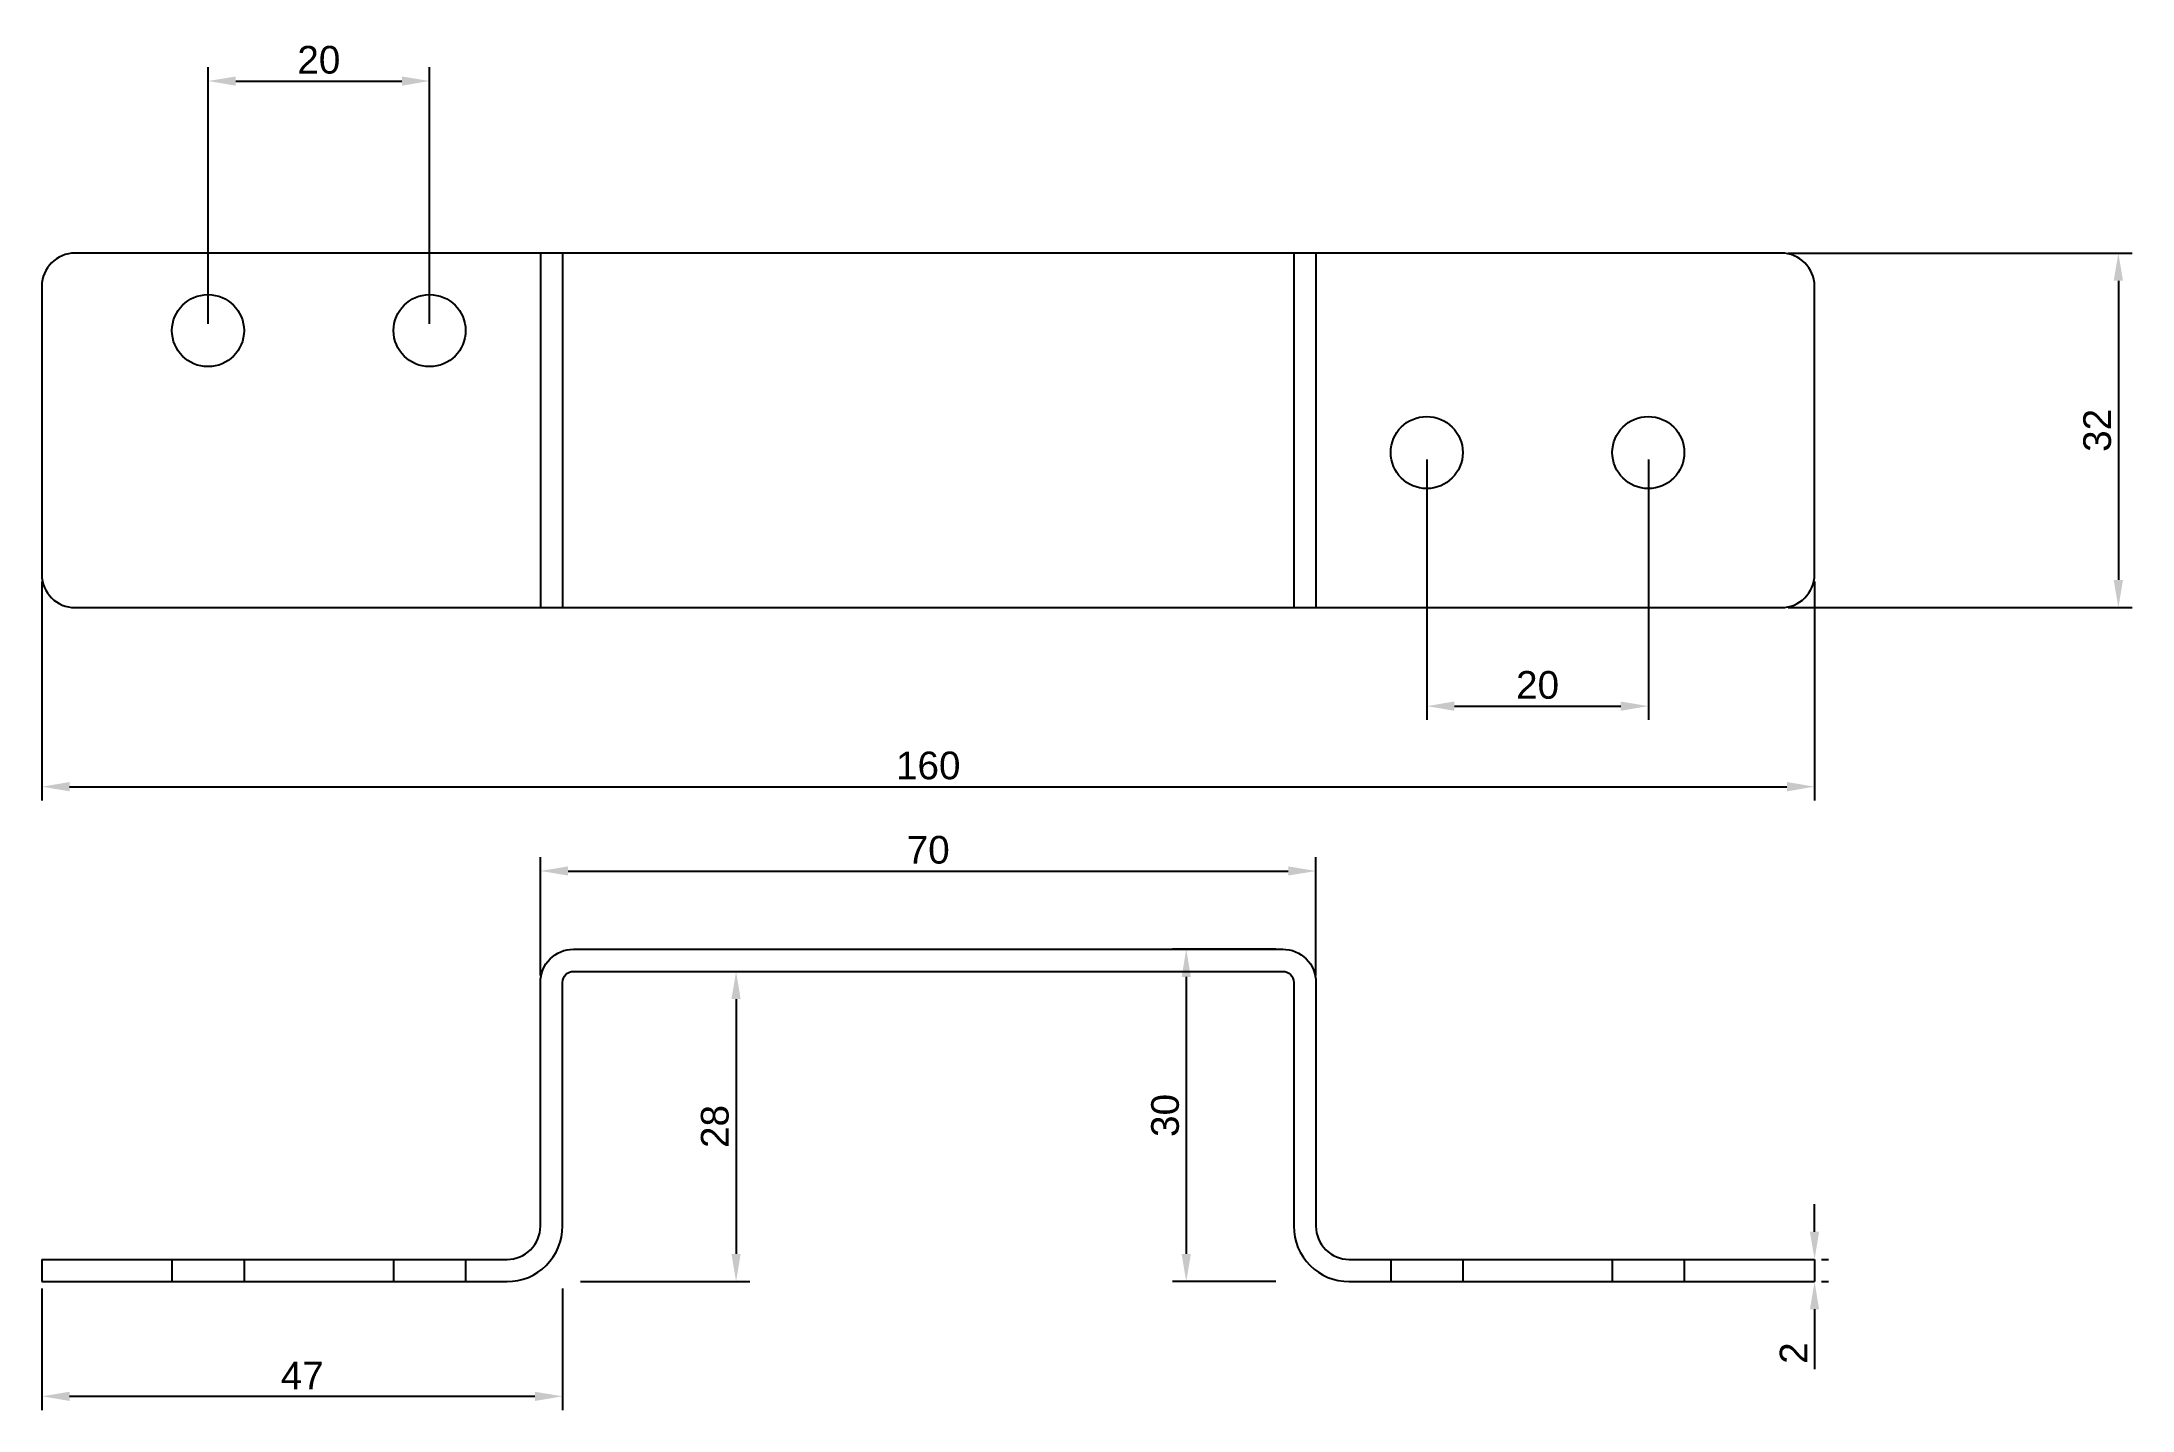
# Model space of a CAD drawing. Header units: millimetres. Extents: x 1894 to 2083, y 2018 to 2142.
import ezdxf

# ---------------------------------------------------------------- set-up
doc = ezdxf.new("R2010")
doc.units = ezdxf.units.MM
doc.linetypes.add('DASHED2', pattern=[9.525, 6.35, -3.175])
doc.styles.get("Standard").update_dxf_attribs({"font": 'arial.ttf'})
doc.dimstyles.new('ISO-25', dxfattribs={"dimtxt": 2.5, "dimasz": 2.5, "dimexe": 1.25, "dimexo": 0.625, "dimtad": 1, "dimtxsty": 'Standard', "dimcen": 2.5, "dimadec": 0, "dimazin": 0, "dimtfac": 1, "dimtmove": 0, "dimatfit": 3, "dimfxl": 0, "dimarcsym": 0})

# ---------------------------------------------------------------- blocks, each defined once
blk = doc.blocks.new('*D1')
at = {"color": 0, "lineweight": -2, "transparency": 16777216}
for p, q in [((1894.47, 2093), (1894.47, 2073.22)), ((2054.47, 2093), (2054.47, 2073.22)), ((1896.97, 2074.47), (2051.97, 2074.47))]:
    blk.add_line(p, q, dxfattribs=at)
at = {"color": 0, "transparency": 16777216}
for points in [[(1896.97, 2074.89), (1896.97, 2074.05), (1894.47, 2074.47)], [(2051.97, 2074.89), (2051.97, 2074.05), (2054.47, 2074.47)]]:
    blk.add_solid(points, dxfattribs=at)
at = {"layer": 'Defpoints', "color": 0, "transparency": 16777216}
for p in [(1894.47, 2093.63), (2054.47, 2093.63), (2054.47, 2074.47)]:
    blk.add_point(p, dxfattribs=at)
at = {"color": 0, "transparency": 16777216, "insert": (1974.47, 2076.37), "char_height": 2.5, "attachment_point": 5}
blk.add_mtext('160', dxfattribs=at)
blk = doc.blocks.new('*D2')
at = {"color": 0, "lineweight": -2, "transparency": 16777216}
for p, q in [((2052.09, 2122.63), (2083.14, 2122.63)), ((2081.89, 2120.13), (2081.89, 2093.13)), ((2052.09, 2090.63), (2083.14, 2090.63))]:
    blk.add_line(p, q, dxfattribs=at)
at = {"color": 0, "transparency": 16777216}
for points in [[(2081.47, 2120.13), (2082.31, 2120.13), (2081.89, 2122.63)], [(2081.47, 2093.13), (2082.31, 2093.13), (2081.89, 2090.63)]]:
    blk.add_solid(points, dxfattribs=at)
at = {"layer": 'Defpoints', "color": 0, "transparency": 16777216}
for p in [(2051.47, 2122.63), (2051.47, 2090.63), (2081.89, 2090.63)]:
    blk.add_point(p, dxfattribs=at)
at = {"color": 0, "transparency": 16777216, "insert": (2079.99, 2106.63), "char_height": 2.5, "attachment_point": 5, "rotation": 90}
blk.add_mtext('32', dxfattribs=at)
blk = doc.blocks.new('*D3')
at = {"color": 0, "lineweight": -2, "transparency": 16777216}
for p, q in [((1939.47, 2057.43), (1939.47, 2068.11)), ((2009.47, 2057.43), (2009.47, 2068.11)), ((1941.97, 2066.86), (2006.97, 2066.86))]:
    blk.add_line(p, q, dxfattribs=at)
at = {"color": 0, "transparency": 16777216}
for points in [[(1941.97, 2067.28), (1941.97, 2066.45), (1939.47, 2066.86)], [(2006.97, 2067.28), (2006.97, 2066.45), (2009.47, 2066.86)]]:
    blk.add_solid(points, dxfattribs=at)
at = {"layer": 'Defpoints', "color": 0, "transparency": 16777216}
for p in [(2009.47, 2066.86), (1939.47, 2056.8), (2009.47, 2056.8)]:
    blk.add_point(p, dxfattribs=at)
at = {"color": 0, "transparency": 16777216, "insert": (1974.47, 2068.76), "char_height": 2.5, "attachment_point": 5}
blk.add_mtext('70', dxfattribs=at)
blk = doc.blocks.new('*D4')
at = {"color": 0, "lineweight": -2, "transparency": 16777216}
for p, q in [((1894.47, 2029.18), (1894.47, 2018.2)), ((1941.47, 2029.18), (1941.47, 2018.2)), ((1896.97, 2019.45), (1938.97, 2019.45))]:
    blk.add_line(p, q, dxfattribs=at)
at = {"color": 0, "transparency": 16777216}
for points in [[(1896.97, 2019.86), (1896.97, 2019.03), (1894.47, 2019.45)], [(1938.97, 2019.86), (1938.97, 2019.03), (1941.47, 2019.45)]]:
    blk.add_solid(points, dxfattribs=at)
at = {"layer": 'Defpoints', "color": 0, "transparency": 16777216}
for p in [(1894.47, 2029.8), (1941.47, 2029.8), (1941.47, 2019.45)]:
    blk.add_point(p, dxfattribs=at)
at = {"color": 0, "transparency": 16777216, "insert": (1917.97, 2021.32), "char_height": 2.5, "attachment_point": 5}
blk.add_mtext('47', dxfattribs=at)
blk = doc.blocks.new('*D5')
at = {"color": 0, "lineweight": -2, "transparency": 16777216}
for p, q in [((2005.84, 2059.8), (1996.51, 2059.8)), ((1997.76, 2057.3), (1997.76, 2032.3)), ((2005.84, 2029.8), (1996.51, 2029.8))]:
    blk.add_line(p, q, dxfattribs=at)
at = {"color": 0, "transparency": 16777216}
for points in [[(1997.34, 2057.3), (1998.18, 2057.3), (1997.76, 2059.8)], [(1997.34, 2032.3), (1998.18, 2032.3), (1997.76, 2029.8)]]:
    blk.add_solid(points, dxfattribs=at)
at = {"layer": 'Defpoints', "color": 0, "transparency": 16777216}
for p in [(2006.47, 2059.8), (1997.76, 2029.8), (2006.47, 2029.8)]:
    blk.add_point(p, dxfattribs=at)
at = {"color": 0, "transparency": 16777216, "insert": (1995.86, 2044.8), "char_height": 2.5, "attachment_point": 5, "rotation": 90}
blk.add_mtext('30', dxfattribs=at)
blk = doc.blocks.new('*D6')
at = {"color": 0, "lineweight": -2, "transparency": 16777216}
for p, q in [((1943.09, 2057.8), (1958.38, 2057.8)), ((1957.13, 2055.3), (1957.13, 2032.3)), ((1943.09, 2029.8), (1958.38, 2029.8))]:
    blk.add_line(p, q, dxfattribs=at)
at = {"color": 0, "transparency": 16777216}
for points in [[(1956.71, 2055.3), (1957.54, 2055.3), (1957.13, 2057.8)], [(1956.71, 2032.3), (1957.54, 2032.3), (1957.13, 2029.8)]]:
    blk.add_solid(points, dxfattribs=at)
at = {"layer": 'Defpoints', "color": 0, "transparency": 16777216}
for p in [(1942.47, 2057.8), (1942.47, 2029.8), (1957.13, 2029.8)]:
    blk.add_point(p, dxfattribs=at)
at = {"color": 0, "transparency": 16777216, "insert": (1955.22, 2043.8), "char_height": 2.5, "attachment_point": 5, "rotation": 90}
blk.add_mtext('28', dxfattribs=at)
blk = doc.blocks.new('*D7')
at = {"color": 0, "lineweight": -2, "transparency": 16777216}
for p, q in [((1909.47, 2116.25), (1909.47, 2139.41)), ((1911.97, 2138.16), (1926.97, 2138.16)), ((1929.47, 2116.25), (1929.47, 2139.41))]:
    blk.add_line(p, q, dxfattribs=at)
at = {"color": 0, "transparency": 16777216}
for points in [[(1911.97, 2138.57), (1911.97, 2137.74), (1909.47, 2138.16)], [(1926.97, 2138.57), (1926.97, 2137.74), (1929.47, 2138.16)]]:
    blk.add_solid(points, dxfattribs=at)
at = {"layer": 'Defpoints', "color": 0, "transparency": 16777216}
for p in [(1929.47, 2138.16), (1909.47, 2115.63), (1929.47, 2115.63)]:
    blk.add_point(p, dxfattribs=at)
at = {"color": 0, "transparency": 16777216, "insert": (1919.47, 2140.06), "char_height": 2.5, "attachment_point": 5}
blk.add_mtext('20', dxfattribs=at)
blk = doc.blocks.new('*D8')
at = {"color": 0, "lineweight": -2, "transparency": 16777216}
for p, q in [((2019.47, 2104), (2019.47, 2080.49)), ((2039.47, 2104), (2039.47, 2080.49)), ((2021.97, 2081.74), (2036.97, 2081.74))]:
    blk.add_line(p, q, dxfattribs=at)
at = {"color": 0, "transparency": 16777216}
for points in [[(2021.97, 2082.16), (2021.97, 2081.32), (2019.47, 2081.74)], [(2036.97, 2082.16), (2036.97, 2081.32), (2039.47, 2081.74)]]:
    blk.add_solid(points, dxfattribs=at)
at = {"layer": 'Defpoints', "color": 0, "transparency": 16777216}
for p in [(2019.47, 2104.63), (2039.47, 2104.63), (2039.47, 2081.74)]:
    blk.add_point(p, dxfattribs=at)
at = {"color": 0, "transparency": 16777216, "insert": (2029.47, 2083.64), "char_height": 2.5, "attachment_point": 5}
blk.add_mtext('20', dxfattribs=at)
blk = doc.blocks.new('*D9')
at = {"color": 0, "lineweight": -2, "transparency": 16777216}
for p, q in [((2054.47, 2034.3), (2054.47, 2036.8)), ((2054.47, 2031.8), (2054.47, 2029.8)), ((2055.09, 2031.8), (2055.72, 2031.8)), ((2055.09, 2029.8), (2055.72, 2029.8)), ((2054.47, 2027.3), (2054.47, 2021.9))]:
    blk.add_line(p, q, dxfattribs=at)
at = {"color": 0, "transparency": 16777216}
for points in [[(2054.05, 2034.3), (2054.88, 2034.3), (2054.47, 2031.8)], [(2054.05, 2027.3), (2054.88, 2027.3), (2054.47, 2029.8)]]:
    blk.add_solid(points, dxfattribs=at)
at = {"layer": 'Defpoints', "color": 0, "transparency": 16777216}
for p in [(2054.47, 2031.8), (2054.47, 2029.8), (2054.47, 2029.8)]:
    blk.add_point(p, dxfattribs=at)
at = {"color": 0, "transparency": 16777216, "insert": (2052.58, 2023.35), "char_height": 2.5, "attachment_point": 5, "rotation": 90}
blk.add_mtext('2', dxfattribs=at)

msp = doc.modelspace()

# ---------------------------------------------------------------- linework, layer by layer
for p, q in [((2051.465, 2122.63), (1897.465, 2122.63)), ((1939.465, 2122.63), (1939.465, 2090.63)), ((1941.465, 2122.63), (1941.465, 2090.63)), ((2007.465, 2122.63), (2007.465, 2090.63)), ((2009.465, 2122.63), (2009.465, 2090.63)), ((1894.465, 2119.63), (1894.465, 2093.63)), ((2054.465, 2093.63), (2054.465, 2119.63)), ((1897.465, 2090.63), (2051.465, 2090.63)), ((1894.465, 2031.804), (1894.465, 2029.804)), ((2054.465, 2031.804), (2054.465, 2029.804))]:
    msp.add_line(p, q)
at = {"color": 1, "linetype": 'DASHED2'}
for p, q in [((1906.215, 2031.804), (1906.215, 2029.804)), ((1912.715, 2031.804), (1912.715, 2029.804)), ((1926.215, 2031.804), (1926.215, 2029.804)), ((1932.715, 2031.804), (1932.715, 2029.804)), ((2016.215, 2031.804), (2016.215, 2029.804)), ((2022.715, 2031.804), (2022.715, 2029.804)), ((2036.215, 2031.804), (2036.215, 2029.804)), ((2042.715, 2031.804), (2042.715, 2029.804))]:
    msp.add_line(p, q, dxfattribs=at)
for points in [[(1894.465, 2031.804), (1936.465, 2031.804, 0.4142136), (1939.465, 2034.804), (1939.465, 2056.804, -0.4142136), (1942.465, 2059.804), (2006.465, 2059.804, -0.4142136), (2009.465, 2056.804), (2009.465, 2034.804, 0.4142136), (2012.465, 2031.804), (2054.465, 2031.804)], [(1894.465, 2029.804), (1936.465, 2029.804, 0.4142136), (1941.465, 2034.804), (1941.465, 2056.804, -0.4142136), (1942.465, 2057.804), (2006.465, 2057.804, -0.4142136), (2007.465, 2056.804), (2007.465, 2034.804, 0.4142136), (2012.465, 2029.804), (2054.465, 2029.804)]]:
    msp.add_lwpolyline(points, format="xyb")
for centre in [(1909.465, 2115.63), (1929.465, 2115.63), (2019.465, 2104.63), (2039.465, 2104.63)]:
    msp.add_circle(centre, 3.25)
for centre, start, end in [((1897.465, 2119.63), 90, 180), ((2051.465, 2119.63), 0, 90), ((1897.465, 2093.63), 180, 270), ((2051.465, 2093.63), 270, 0)]:
    msp.add_arc(centre, 3, start, end)

# ---------------------------------------------------------------- dimensions: what is measured, and where the dimension line sits
for base, p1, p2, picture, middle in [((1929.465, 2138.156), (1909.465, 2115.63), (1929.465, 2115.63), '*D7', (1919.465, 2140.058)), ((2039.465, 2081.741), (2019.465, 2104.63), (2039.465, 2104.63), '*D8', (2029.465, 2083.643)), ((2054.465, 2074.471), (1894.465, 2093.63), (2054.465, 2093.63), '*D1', (1974.465, 2076.372)), ((2009.465, 2066.863), (1939.465, 2056.804), (2009.465, 2056.804), '*D3', (1974.465, 2068.765)), ((1941.465, 2019.447), (1894.465, 2029.804), (1941.465, 2029.804), '*D4', (1917.965, 2021.322))]:
    dim = msp.add_linear_dim(base=base, p1=p1, p2=p2, dimstyle='ISO-25')
    dim.commit()
    dim.dimension.update_dxf_attribs({"geometry": picture, "text_midpoint": middle})
for base, p1, p2, picture, middle in [((2081.889, 2090.63), (2051.465, 2122.63), (2051.465, 2090.63), '*D2', (2079.986, 2106.63)), ((1997.759, 2029.804), (2006.465, 2059.804), (2006.465, 2029.804), '*D5', (1995.857, 2044.804)), ((1957.126, 2029.804), (1942.465, 2057.804), (1942.465, 2029.804), '*D6', (1955.224, 2043.804)), ((2054.465, 2029.804), (2054.465, 2031.804), (2054.465, 2029.804), '*D9', (2052.585, 2023.351))]:
    dim = msp.add_linear_dim(base=base, p1=p1, p2=p2, angle=90, dimstyle='ISO-25')
    dim.commit()
    dim.dimension.update_dxf_attribs({"geometry": picture, "text_midpoint": middle})

doc.saveas('drawing.dxf')
